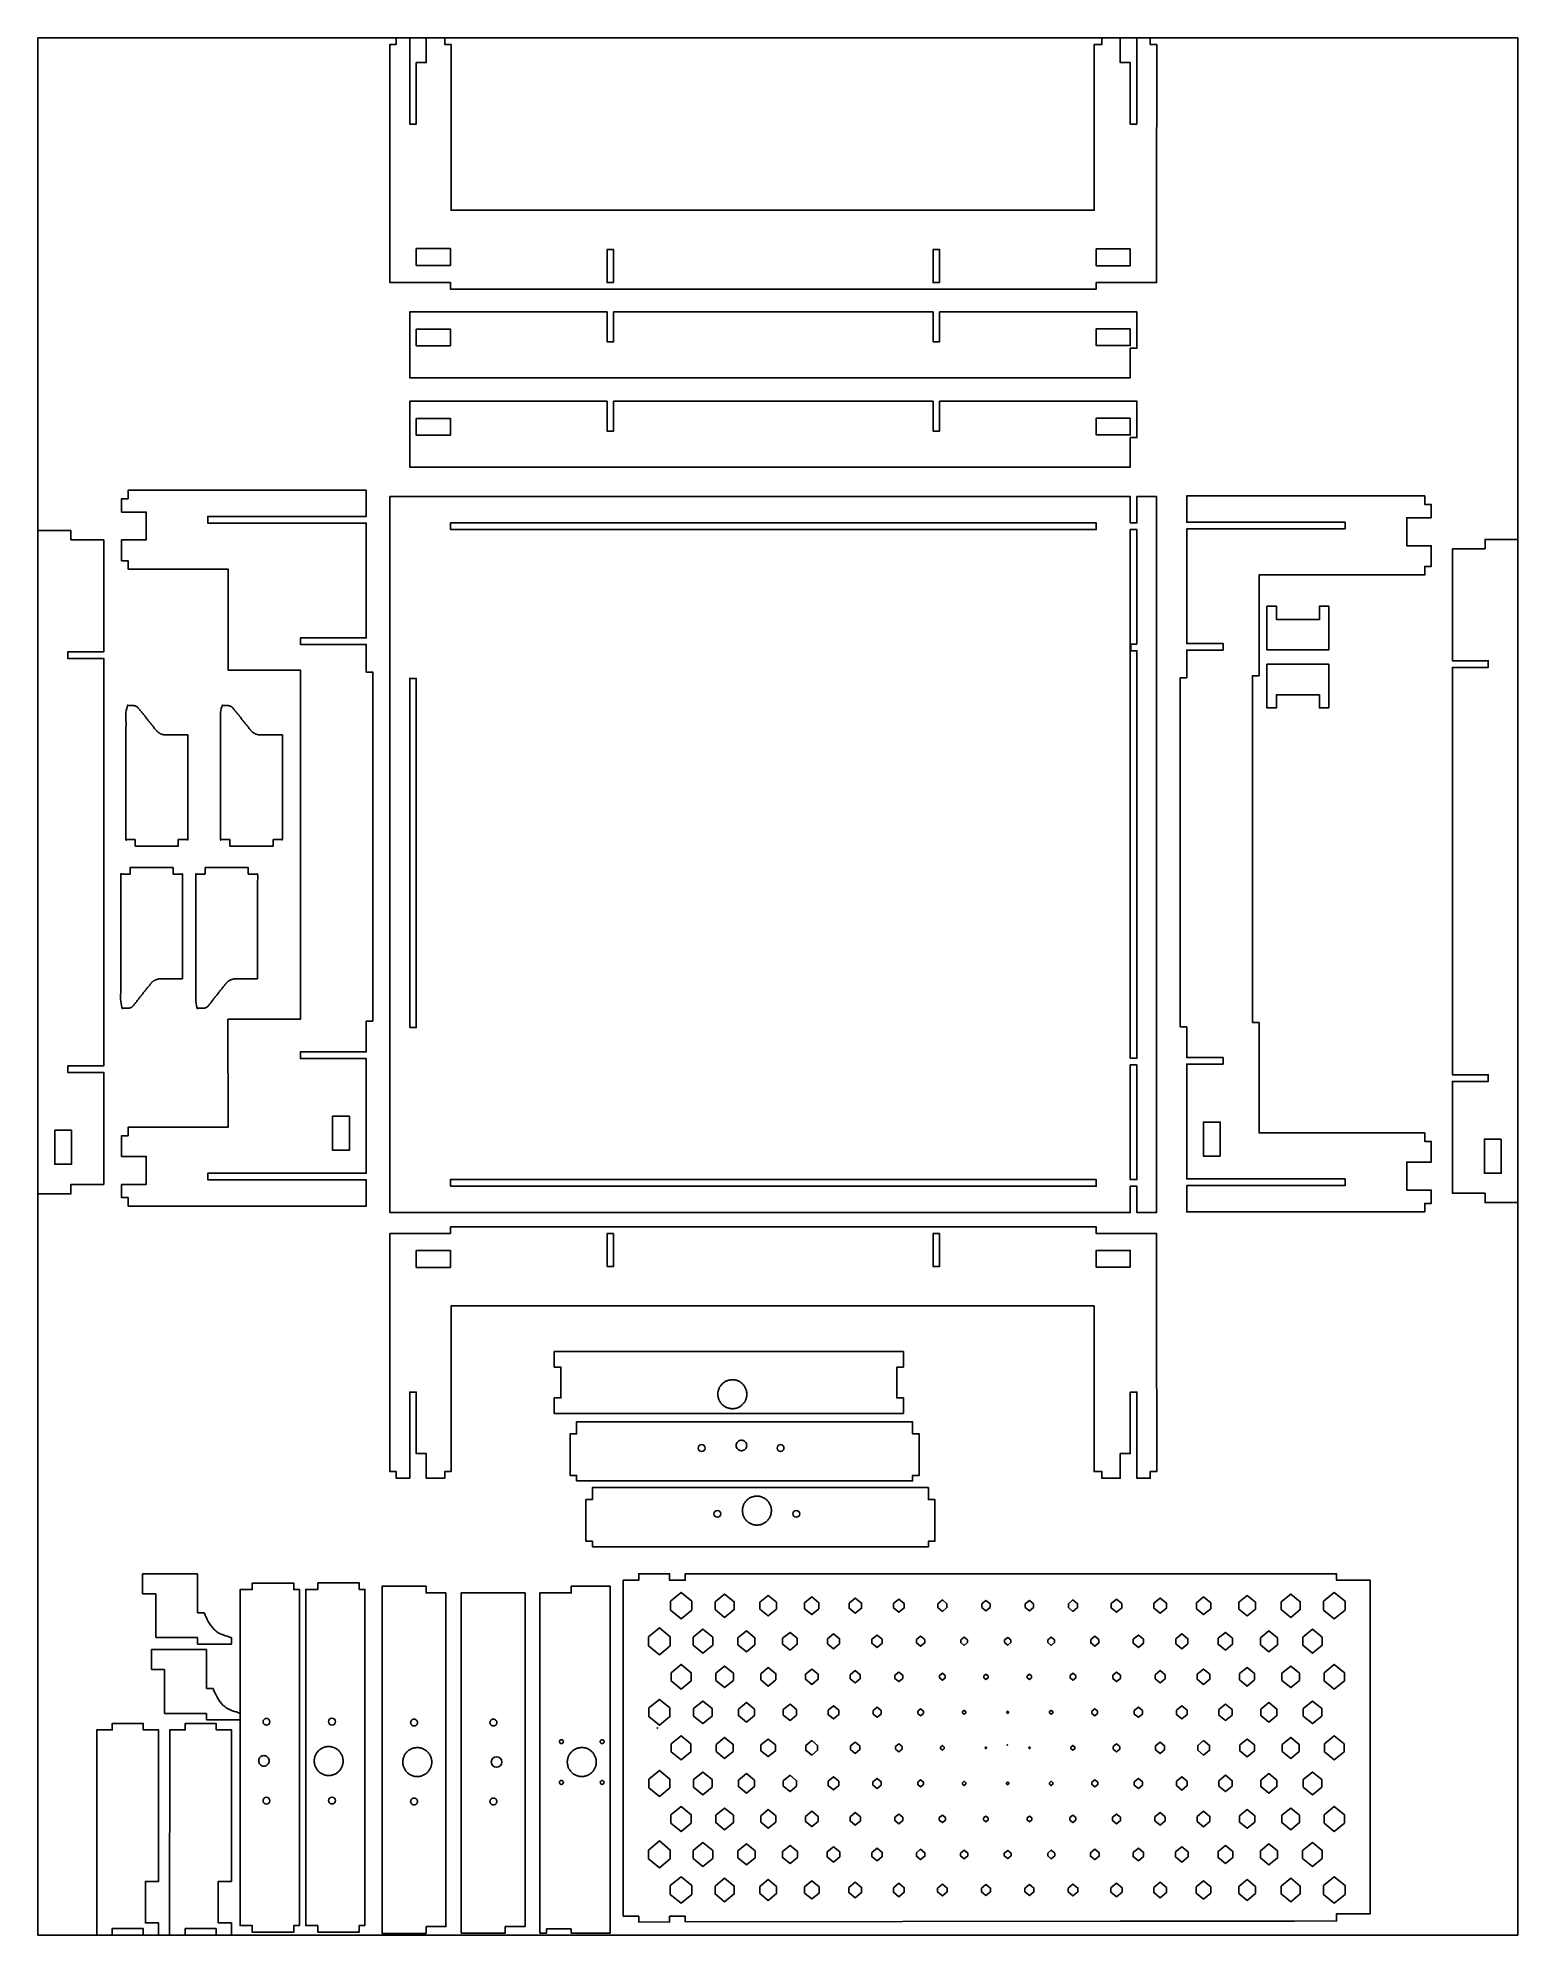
# Model space of a CAD drawing. Header units: millimetres. Extents: x 199 to 1325, y 2451 to 3893.
import ezdxf

# ---------------------------------------------------------------- set-up
doc = ezdxf.new("R2010")
doc.units = ezdxf.units.MM
doc.header["$MEASUREMENT"] = 0
for name, color, linetype, true_color in [('cut', 178, 'Continuous', 0x000000), ('mechanics', 178, 'Continuous', 0x000000), ('smallparts', 178, 'Continuous', 0x000000)]:
    doc.layers.add(name, color=color, linetype=linetype, true_color=true_color)

msp = doc.modelspace()

# ---------------------------------------------------------------- linework, layer by layer
at = {"layer": 'cut'}
for points in [[(513, 3707.3), (467.1, 3707.3), (467.1, 3762.3), (467.1, 3888.3), (471.9, 3888.3), (471.9, 3893.3), (482.1, 3893.3), (482.1, 3874.5), (482.1, 3827.8), (487.1, 3827.8), (487.1, 3874.5), (494.7, 3874.5), (494.7, 3893.3), (508.7, 3893.3), (508.7, 3888.3), (513.6, 3888.3), (513.6, 3849), (513.6, 3812.3), (513.6, 3762.3), (1002.4, 3762.3), (1002.4, 3812.5), (1002.4, 3825), (1002.4, 3888.2), (1008.3, 3888.3), (1008.3, 3893.3), (1022.2, 3893.3), (1022.2, 3874.5), (1029.9, 3874.5), (1029.9, 3827.8), (1034.9, 3827.8), (1034.9, 3874.5), (1034.9, 3893.3), (1045, 3893.3), (1045, 3888.3), (1050, 3888.2), (1049.9, 3762.3), (1049.9, 3707.3), (1004, 3707.3), (1004, 3702.3), (513, 3702.3)], [(637.1, 3707.3), (637.1, 3732.3), (632.1, 3732.3), (632.1, 3707.3)], [(884.9, 3707.3), (884.9, 3732.3), (879.9, 3732.3), (879.9, 3707.3)], [(482.1, 3657.3), (482.1, 3684.9), (487.1, 3684.9), (632.1, 3684.9), (632.1, 3662.3), (637.1, 3662.3), (637.1, 3684.9), (879.9, 3684.9), (879.9, 3662.3), (884.9, 3662.3), (884.9, 3684.9), (1034.9, 3684.9), (1034.9, 3657.3), (1029.9, 3657.3), (1029.9, 3634.9), (487.1, 3634.9), (482.1, 3634.9)], [(482.1, 3589.4), (482.1, 3617), (487.1, 3617), (632.1, 3617), (632.1, 3594.4), (637.1, 3594.4), (637.1, 3617), (879.9, 3617), (879.9, 3594.4), (884.9, 3594.4), (884.9, 3617), (1034.9, 3617), (1034.9, 3589.4), (1029.9, 3589.4), (1029.9, 3567), (487.1, 3567), (482.1, 3567)], [(449, 3411.1), (454, 3411.1), (454, 3145.7), (449, 3145.7), (449, 3122.3), (399, 3122.3), (399, 3117.3), (449, 3117.3), (449, 3030.1), (328.5, 3030.1), (328.5, 3025.1), (449, 3025.1), (449, 3005.1), (268, 3005.1), (268, 3011.5), (263, 3011.5), (263, 3021.6), (281.8, 3021.6), (281.8, 3042.9), (263, 3042.9), (263, 3058.6), (268, 3058.6), (268, 3065), (329.8, 3065), (344, 3065), (343.9, 3147.2), (399, 3147.2), (399, 3412.6), (344, 3412.6), (344, 3489.4), (268, 3489.4), (268, 3495.8), (263, 3495.8), (263, 3511.6), (281.8, 3511.6), (281.8, 3532.8), (263, 3532.8), (263, 3542.9), (268, 3542.9), (268, 3549.4), (449, 3549.3), (449, 3529.4), (328.5, 3529.4), (328.5, 3524.4), (449, 3524.4), (449, 3437.1), (399, 3437.1), (399, 3432.1), (449, 3432.1)], [(1029.9, 3020.2), (1034.9, 3020.2), (1034.9, 3000.2), (1049.9, 3000.2), (1049.9, 3544.5), (1034.9, 3544.5), (1034.9, 3524.5), (1029.9, 3524.5), (1029.9, 3544.5), (467.1, 3544.5), (467.1, 3000.2), (1029.9, 3000.2)], [(1122.8, 3144.6), (1127.8, 3144.6), (1127.8, 3142.8), (1127.8, 3060.7), (1253.7, 3060.7), (1253.7, 3054.3), (1258.7, 3054.3), (1258.7, 3038.5), (1240, 3038.5), (1240, 3017.3), (1258.7, 3017.3), (1258.7, 3007.1), (1253.7, 3007.1), (1253.7, 3000.7), (1072.8, 3000.7), (1072.8, 3020.7), (1193.2, 3020.7), (1193.2, 3025.7), (1072.8, 3025.7), (1072.8, 3113), (1100.4, 3113), (1100.4, 3118), (1072.8, 3118), (1072.8, 3141.3), (1067.8, 3141.3), (1067.8, 3406.8), (1072.8, 3406.8), (1072.8, 3427.8), (1100.4, 3427.8), (1100.4, 3432.8), (1072.8, 3432.8), (1072.8, 3520), (1193.2, 3520), (1193.2, 3525), (1072.8, 3525), (1072.8, 3545), (1253.7, 3545), (1253.7, 3538.6), (1258.7, 3538.6), (1258.7, 3528.4), (1240, 3528.4), (1240, 3507.2), (1258.7, 3507.2), (1258.7, 3491.5), (1253.7, 3491.5), (1253.7, 3485), (1127.8, 3485), (1127.8, 3408.3), (1122.8, 3408.3)], [(513, 3519.5), (513, 3524.5), (1004, 3524.5), (1004, 3519.5)], [(1034.9, 3432.3), (1030.3, 3432.3), (1030.3, 3427.3), (1034.9, 3427.3), (1034.9, 3406.3), (1034.9, 3140.8), (1034.9, 3117.5), (1029.9, 3117.5), (1029.9, 3140.8), (1029.9, 3406.3), (1029.9, 3519.5), (1034.9, 3519.5)], [(224.5, 3511.6), (224.5, 3518.7), (199.5, 3518.7), (199.5, 3014.4), (224.5, 3014.4), (224.5, 3021.6), (249.5, 3021.6), (249.5, 3106.7), (222.1, 3106.7), (222.1, 3111.7), (249.5, 3111.7), (249.5, 3421.5), (222.1, 3421.5), (222.1, 3426.5), (249.5, 3426.5), (249.5, 3511.6)], [(1299.6, 3504.8), (1299.6, 3512), (1324.6, 3512), (1324.6, 3007.7), (1299.6, 3007.7), (1299.6, 3014.8), (1274.7, 3014.8), (1274.7, 3099.9), (1302, 3099.9), (1302, 3104.9), (1274.7, 3104.9), (1274.7, 3414.7), (1302, 3414.7), (1302, 3419.7), (1274.7, 3419.7), (1274.7, 3504.8)], [(1173.6, 3451.1), (1173.6, 3461.1), (1180.8, 3461.1), (1180.8, 3428), (1133.8, 3428), (1133.8, 3461.1), (1140.9, 3461.1), (1140.9, 3451.1)], [(482.1, 3140.8), (482.1, 3406.3), (487.1, 3406.3), (487.1, 3140.8)], [(1173.6, 3393.9), (1140.9, 3393.9), (1140.9, 3383.9), (1133.8, 3383.9), (1133.8, 3417), (1180.8, 3417), (1180.8, 3383.9), (1173.6, 3383.9)], [(1034.9, 3112.5), (1034.9, 3025.2), (1029.9, 3025.2), (1029.9, 3112.5)], [(423.4, 3073.4), (423.4, 3047.5), (436.2, 3047.5), (436.2, 3073.4)], [(212.3, 3062.8), (225, 3062.8), (225, 3036.9), (212.3, 3036.9)], [(513, 3020.2), (513, 3025.2), (1004, 3025.2), (1004, 3020.2)], [(513, 2984.2), (513, 2989.2), (1004, 2989.2), (1004, 2984.2), (1049.9, 2984.2), (1049.9, 2929.2), (1050, 2803.2), (1045, 2803.2), (1045, 2798.2), (1034.9, 2798.2), (1034.9, 2816.9), (1034.9, 2863.7), (1029.9, 2863.7), (1029.9, 2816.9), (1022.2, 2816.9), (1022.2, 2798.2), (1008.3, 2798.2), (1008.3, 2803.2), (1002.4, 2803.2), (1002.4, 2866.5), (1002.4, 2879), (1002.4, 2929.2), (513.6, 2929.2), (513.6, 2879.2), (513.6, 2842.5), (513.6, 2803.2), (508.7, 2803.2), (508.7, 2798.2), (494.7, 2798.2), (494.7, 2816.9), (487.1, 2816.9), (487.1, 2863.7), (482.1, 2863.7), (482.1, 2816.9), (482.1, 2798.2), (471.9, 2798.2), (471.9, 2803.2), (467.1, 2803.2), (467.1, 2929.2), (467.1, 2984.2)], [(1029.9, 2958.6), (1029.9, 2971.4), (1004, 2971.4), (1004, 2958.6)], [(513, 2971.2), (487.1, 2971.2), (487.1, 2958.4), (513, 2958.4)], [(852.4, 2882.7), (857.4, 2882.7), (857.4, 2894.5), (592, 2894.5), (592, 2882.7), (597, 2882.7), (597, 2859.2), (592, 2859.2), (592, 2847.5), (857.4, 2847.5), (857.4, 2859.2), (852.4, 2859.2)], [(609, 2796.1), (864.4, 2796.1), (864.4, 2800.3), (869.4, 2800.3), (869.4, 2831.9), (864.4, 2831.9), (864.4, 2841.1), (609, 2841.1), (609, 2831.9), (604, 2831.9), (604, 2800.3), (609, 2800.3)], [(621, 2746.1), (876.4, 2746.1), (876.4, 2750.3), (881.4, 2750.3), (881.4, 2781.9), (876.4, 2781.9), (876.4, 2791.1), (621, 2791.1), (621, 2781.9), (616, 2781.9), (616, 2750.3), (621, 2750.3)], [(398.2, 2458), (398.2, 2713.5), (394, 2713.5), (394, 2718.5), (362.4, 2718.5), (362.4, 2713.5), (353.2, 2713.5), (353.2, 2458), (362.4, 2458), (362.4, 2453), (394, 2453), (394, 2458)], [(448, 2458.1), (448, 2713.6), (443.7, 2713.6), (443.7, 2718.6), (412.2, 2718.6), (412.2, 2713.6), (403, 2713.6), (403, 2458.1), (412.2, 2458.1), (412.2, 2453.1), (443.7, 2453.1), (443.7, 2458.1)], [(494.5, 2457.3), (509.6, 2457.3), (509.6, 2711), (494.5, 2711), (494.5, 2714.2), (494.5, 2716), (461.1, 2716), (461.1, 2714.2), (461.1, 2452.1), (494.5, 2452.1), (494.5, 2452.3), (494.5, 2455.5)], [(604.9, 2455.5), (604.9, 2452.3), (634.6, 2452.3), (634.6, 2455.5), (634.6, 2716), (604.9, 2716), (604.9, 2711), (581.1, 2711), (581.1, 2452.3), (586.1, 2452.3), (586.1, 2455.5)], [(1154.8, 2461.5), (1186.7, 2461.6), (1186.7, 2467), (1212.3, 2467), (1212.3, 2720.6), (1191.7, 2720.6), (1186.7, 2720.6), (1186.7, 2725.6), (1154.8, 2725.6), (691.5, 2725.6), (691.5, 2720.6), (679.7, 2720.6), (679.7, 2725.6), (656.2, 2725.6), (656.2, 2720.6), (644.4, 2720.6), (644.4, 2465.2), (656.2, 2465.2), (656.2, 2460.7), (679.7, 2460.8), (679.7, 2465.2), (691.5, 2465.2), (691.5, 2460.8), (1022.3, 2461.3)], [(554.7, 2457.3), (569.8, 2457.3), (569.8, 2711), (554.7, 2711), (521.3, 2711), (521.3, 2452.3), (554.7, 2452.3), (554.7, 2455.5)], [(279.5, 2606.8), (291.2, 2606.8), (291.2, 2491.6), (281.2, 2491.6), (281.2, 2460.1), (291.2, 2460.1), (291.2, 2450.8), (279.4, 2450.8), (279.5, 2455.8), (255.9, 2455.8), (255.9, 2450.8), (244.2, 2450.8), (244.2, 2606.8), (256, 2606.8), (256, 2611.8), (279.5, 2611.8)], [(334.9, 2606.8), (346.7, 2606.8), (346.6, 2491.6), (336.6, 2491.6), (336.6, 2460.1), (346.6, 2460.1), (346.6, 2450.8), (334.9, 2450.8), (334.9, 2455.8), (311.4, 2455.8), (311.4, 2450.8), (299.6, 2450.8), (299.7, 2606.8), (311.4, 2606.8), (311.4, 2611.8), (334.9, 2611.8)]]:
    msp.add_lwpolyline(points, close=True, dxfattribs=at)
for points in [[(306.2, 3283.8), (306.2, 3278.8), (273.5, 3278.8), (273.5, 3283.8)], [(378.2, 3283.8), (378.2, 3278.8), (345.4, 3278.8), (345.4, 3283.8)], [(302.2, 3257.4), (302.2, 3262.4), (269.5, 3262.4), (269.5, 3257.4)], [(359.3, 3257.4), (359.3, 3262.4), (326.6, 3262.4), (326.6, 3257.4)]]:
    msp.add_lwpolyline(points, dxfattribs=at)
for centre in [(373.2, 2613, -60.7), (373.2, 2553, -60.7)]:
    msp.add_circle(centre, 2.6, dxfattribs=at)
for points in [[(273.5, 3283.8, -60.7), (270, 3283.8, -60.7), (266.4, 3283.8, -60.7), (266.4, 3334.7, -60.7), (266.4, 3385.6, -60.7), (269.2, 3385.6, -60.7), (272, 3385.6, -60.7), (274.4, 3385.6, -60.7), (275.9, 3383.7, -60.7), (282.5, 3375.4, -60.7), (289.1, 3367.1, -60.7), (292.1, 3363.3, -60.7), (296.9, 3363.3, -60.7), (305.2, 3363.3, -60.7), (313.4, 3363.3, -60.7)], [(345.4, 3283.8, -60.7), (341.9, 3283.8, -60.7), (338.3, 3283.8, -60.7), (338.3, 3334.7, -60.7), (338.3, 3385.6, -60.7), (341.1, 3385.6, -60.7), (343.9, 3385.6, -60.7), (346.3, 3385.6, -60.7), (347.8, 3383.7, -60.7), (354.4, 3375.4, -60.7), (361, 3367.1, -60.7), (364, 3363.3, -60.7), (368.8, 3363.3, -60.7), (377.1, 3363.3, -60.7), (385.3, 3363.3, -60.7)], [(269.5, 3257.4, -60.7), (265.9, 3257.4, -60.7), (262.4, 3257.4, -60.7), (262.4, 3206.5, -60.7), (262.4, 3155.5, -60.7), (265.2, 3155.5, -60.7), (267.9, 3155.5, -60.7), (270.4, 3155.5, -60.7), (271.9, 3157.4, -60.7), (278.5, 3165.8, -60.7), (285.1, 3174.1, -60.7), (288.1, 3177.9, -60.7), (292.9, 3177.9, -60.7), (301.1, 3177.9, -60.7), (309.4, 3177.9, -60.7)], [(326.6, 3257.4, -60.7), (323.1, 3257.4, -60.7), (319.5, 3257.4, -60.7), (319.5, 3206.5, -60.7), (319.5, 3155.5, -60.7), (322.3, 3155.5, -60.7), (325.1, 3155.5, -60.7), (327.5, 3155.5, -60.7), (329, 3157.4, -60.7), (335.6, 3165.8, -60.7), (342.2, 3174.1, -60.7), (345.2, 3177.9, -60.7), (350, 3177.9, -60.7), (358.3, 3177.9, -60.7), (366.5, 3177.9, -60.7)]]:
    msp.add_rational_spline(points, [1, 1, 1, 1, 1, 1, 1, 0.90024051504, 1, 1, 1, 0.90024051504, 1, 1, 1], degree=2, knots=[-168.538944, -168.538944, -168.538944, -161.394377, -161.394377, -59.541283, -59.541283, -53.9665, -53.9665, -46.758899, -46.758899, -25.515847, -25.515847, -16.506346, -16.506346, 0, 0, 0], dxfattribs=at)
for points, degree, knots in [([(313.4, 3363.3, -60.7), (313.4, 3323.5, -60.7), (313.4, 3283.8, -60.7), (309.8, 3283.8, -60.7), (306.2, 3283.8, -60.7)], 2, [-287.909118, -287.909118, -287.909118, -208.395814, -208.395814, -201.251247, -201.251247, -201.251247]), ([(385.3, 3363.3, -60.7), (385.3, 3323.5, -60.7), (385.3, 3283.8, -60.7), (381.7, 3283.8, -60.7), (378.2, 3283.8, -60.7)], 2, [-287.909118, -287.909118, -287.909118, -208.395814, -208.395814, -201.251247, -201.251247, -201.251247]), ([(309.4, 3177.9, -60.7), (309.4, 3217.6, -60.7), (309.4, 3257.4, -60.7), (305.8, 3257.4, -60.7), (302.2, 3257.4, -60.7)], 2, [-287.909118, -287.909118, -287.909118, -208.395814, -208.395814, -201.251247, -201.251247, -201.251247]), ([(366.5, 3177.9, -60.7), (366.5, 3217.6, -60.7), (366.5, 3257.4, -60.7), (362.9, 3257.4, -60.7), (359.3, 3257.4, -60.7)], 2, [-287.909118, -287.909118, -287.909118, -208.395814, -208.395814, -201.251247, -201.251247, -201.251247]), ([(325.8, 2695.8, -60.7), (326.7, 2693.6, -60.7), (327.8, 2691.3, -60.7), (330.2, 2687.1, -60.7), (331.6, 2685, -60.7), (334.2, 2682.4, -60.7), (335.2, 2681.6, -60.7), (337.3, 2680.3, -60.7), (338.3, 2679.8, -60.7), (340.7, 2678.9, -60.7), (341.8, 2678.5, -60.7), (343.3, 2678.1, -60.7), (343.7, 2678, -60.7), (344, 2677.9, -60.7)], 3, [199.879209, 199.879209, 199.879209, 199.879209, 207.162418, 207.162418, 214.473467, 214.473467, 218.20031, 218.20031, 221.951845, 221.951845, 225.67299, 225.67299, 226.727125, 226.727125, 226.727125, 226.727125]), ([(346.5, 2672, -60.7), (339.6, 2672, -60.7), (332.7, 2672, -60.7), (325.8, 2672, -60.7), (324.1, 2672, -60.7), (322.5, 2672, -60.7), (320.8, 2672, -60.7)], 3, [231.793481, 231.793481, 231.793481, 231.793481, 252.45757, 252.45757, 252.45757, 257.45757, 257.45757, 257.45757, 257.45757]), ([(332.6, 2638.3, -60.7), (333.5, 2636, -60.7), (334.6, 2633.7, -60.7), (337, 2629.5, -60.7), (338.4, 2627.4, -60.7), (341, 2624.9, -60.7), (342, 2624.1, -60.7), (344.1, 2622.7, -60.7), (345.2, 2622.2, -60.7), (347.5, 2621.3, -60.7), (348.6, 2621, -60.7), (350.2, 2620.5, -60.7), (350.5, 2620.4, -60.7), (350.8, 2620.3, -60.7)], 3, [199.879209, 199.879209, 199.879209, 199.879209, 207.162418, 207.162418, 214.473467, 214.473467, 218.20031, 218.20031, 221.951845, 221.951845, 225.67299, 225.67299, 226.727125, 226.727125, 226.727125, 226.727125]), ([(353.3, 2614.4, -60.7), (346.4, 2614.4, -60.7), (339.5, 2614.4, -60.7), (332.6, 2614.4, -60.7), (331, 2614.4, -60.7), (329.3, 2614.4, -60.7), (327.6, 2614.4, -60.7)], 3, [231.793481, 231.793481, 231.793481, 231.793481, 252.45757, 252.45757, 252.45757, 257.45757, 257.45757, 257.45757, 257.45757]), ([(371.3, 2579.3, -60.7), (370.7, 2579.3, -60.7), (370.2, 2579.4, -60.7), (369.2, 2579.8, -60.7), (368.8, 2580.1, -60.7), (368.1, 2580.9, -60.7), (367.8, 2581.3, -60.7), (367.5, 2582, -60.7), (367.4, 2582.3, -60.7), (367.3, 2582.8, -60.7), (367.3, 2583.1, -60.7), (367.3, 2583.3, -60.7), (367.3, 2583.6, -60.7), (367.3, 2583.9, -60.7), (367.4, 2584.4, -60.7), (367.5, 2584.6, -60.7), (367.8, 2585.3, -60.7), (368.1, 2585.8, -60.7), (368.8, 2586.5, -60.7), (369.2, 2586.8, -60.7), (370.2, 2587.2, -60.7), (370.7, 2587.3, -60.7), (371.3, 2587.3, -60.7)], 3, [25.37809, 25.37809, 25.37809, 25.37809, 26.958065, 26.958065, 28.53804, 28.53804, 30.118014, 30.118014, 30.906095, 30.906095, 31.694176, 31.694176, 31.694176, 32.497727, 32.497727, 33.270556, 33.270556, 34.850449, 34.850449, 36.430342, 36.430342, 38.010235, 38.010235, 38.010235, 38.010235]), ([(371.3, 2587.3, -60.7), (371.8, 2587.3, -60.7), (372.3, 2587.2, -60.7), (373.3, 2586.8, -60.7), (373.7, 2586.5, -60.7), (374.5, 2585.8, -60.7), (374.7, 2585.3, -60.7), (375, 2584.6, -60.7), (375.1, 2584.4, -60.7), (375.2, 2583.8, -60.7), (375.3, 2583.6, -60.7), (375.3, 2583.3, -60.7), (375.3, 2583.1, -60.7), (375.2, 2582.8, -60.7), (375.1, 2582.3, -60.7), (375, 2582, -60.7), (374.7, 2581.3, -60.7), (374.5, 2580.9, -60.7), (373.7, 2580.1, -60.7), (373.3, 2579.8, -60.7), (372.3, 2579.4, -60.7), (371.8, 2579.3, -60.7), (371.3, 2579.3, -60.7)], 3, [12.745945, 12.745945, 12.745945, 12.745945, 14.32592, 14.32592, 15.905895, 15.905895, 17.485869, 17.485869, 18.27395, 18.27395, 19.062031, 19.062031, 19.062031, 19.865582, 19.865582, 20.638411, 20.638411, 22.218304, 22.218304, 23.798197, 23.798197, 25.37809, 25.37809, 25.37809, 25.37809])]:
    msp.add_open_spline(points, degree=degree, knots=knots, dxfattribs=at)
for points in [[(279, 2710.4, -60.7), (279, 2715.4, -60.7), (279, 2720.4, -60.7), (279, 2725.5, -60.7)], [(279, 2725.5, -60.7), (292.9, 2725.5, -60.7), (306.9, 2725.5, -60.7), (320.8, 2725.5, -60.7)], [(320.8, 2725.5, -60.7), (320.8, 2715.6, -60.7), (320.8, 2705.7, -60.7), (320.8, 2695.8, -60.7)], [(289, 2710.4, -60.7), (285.6, 2710.4, -60.7), (282.3, 2710.4, -60.7), (279, 2710.4, -60.7)], [(289, 2677, -60.7), (289, 2688.1, -60.7), (289, 2699.2, -60.7), (289, 2710.4, -60.7)], [(320.8, 2695.8, -60.7), (322.5, 2695.8, -60.7), (324.1, 2695.8, -60.7), (325.8, 2695.8, -60.7)], [(320.8, 2677, -60.7), (310.2, 2677, -60.7), (299.6, 2677, -60.7), (289, 2677, -60.7)], [(320.8, 2672, -60.7), (320.8, 2673.6, -60.7), (320.8, 2675.3, -60.7), (320.8, 2677, -60.7)], [(344, 2677.9, -60.7), (344.8, 2677.5, -60.7), (345.6, 2677.2, -60.7), (346.5, 2677, -60.7)], [(346.5, 2677, -60.7), (346.5, 2675.3, -60.7), (346.5, 2673.6, -60.7), (346.5, 2672, -60.7)], [(285.8, 2652.8, -60.7), (285.8, 2657.8, -60.7), (285.8, 2662.9, -60.7), (285.8, 2667.9, -60.7)], [(285.8, 2667.9, -60.7), (299.7, 2667.9, -60.7), (313.7, 2667.9, -60.7), (327.6, 2667.9, -60.7)], [(327.6, 2667.9, -60.7), (327.6, 2658, -60.7), (327.6, 2648.1, -60.7), (327.6, 2638.3, -60.7)], [(295.8, 2652.8, -60.7), (292.5, 2652.8, -60.7), (289.1, 2652.8, -60.7), (285.8, 2652.8, -60.7)], [(295.8, 2619.4, -60.7), (295.8, 2630.5, -60.7), (295.8, 2641.7, -60.7), (295.8, 2652.8, -60.7)], [(327.6, 2638.3, -60.7), (329.3, 2638.3, -60.7), (331, 2638.3, -60.7), (332.6, 2638.3, -60.7)], [(327.6, 2619.4, -60.7), (317, 2619.4, -60.7), (306.4, 2619.4, -60.7), (295.8, 2619.4, -60.7)], [(327.6, 2614.4, -60.7), (327.6, 2616.1, -60.7), (327.6, 2617.8, -60.7), (327.6, 2619.4, -60.7)], [(350.8, 2620.3, -60.7), (351.6, 2619.9, -60.7), (352.4, 2619.7, -60.7), (353.3, 2619.4, -60.7)], [(353.3, 2619.4, -60.7), (353.3, 2617.8, -60.7), (353.3, 2616.1, -60.7), (353.3, 2614.4, -60.7)]]:
    msp.add_open_spline(points, degree=3, dxfattribs=at)
at = {"layer": 'mechanics'}
msp.add_lwpolyline([(199.5, 2450.8), (1324.6, 2450.8), (1324.6, 3893.3), (199.5, 3893.3)], close=True, dxfattribs=at)
at = {"layer": 'smallparts'}
for points in [[(513, 3720.3), (513, 3733.1), (487.1, 3733.1), (487.1, 3720.3)], [(1029.9, 3732.9), (1004, 3732.9), (1004, 3720.1), (1029.9, 3720.1)], [(487.1, 3671.9), (487.1, 3659.2), (513, 3659.2), (513, 3671.9)], [(1029.9, 3672.1), (1004, 3672.1), (1004, 3659.4), (1029.9, 3659.4)], [(487.1, 3604), (487.1, 3591.2), (513, 3591.2), (513, 3604)], [(1029.9, 3604.2), (1004, 3604.2), (1004, 3591.4), (1029.9, 3591.4)], [(1098.3, 3043.1), (1098.3, 3069), (1085.5, 3069), (1085.5, 3043.1)], [(1311.9, 3056), (1299.1, 3056), (1299.1, 3030.1), (1311.9, 3030.1)], [(637.1, 2984.2), (632.1, 2984.2), (632.1, 2959.2), (637.1, 2959.2)], [(884.9, 2984.2), (879.9, 2984.2), (879.9, 2959.2), (884.9, 2959.2)], [(680.3, 2704.6), (680.3, 2697.9), (688.4, 2691.3), (696.6, 2697.9), (696.6, 2704.6), (688.4, 2711.2)], [(714.3, 2704.2), (714.3, 2698.3), (721.5, 2692.4), (728.8, 2698.3), (728.8, 2704.2), (721.5, 2710.1)], [(748.3, 2703.9), (748.3, 2698.7), (754.6, 2693.5), (761, 2698.7), (761, 2703.9), (754.6, 2709)], [(782.2, 2703.5), (782.2, 2699), (787.7, 2694.5), (793.2, 2699), (793.2, 2703.5), (787.7, 2708)], [(816.1, 2703.2), (816.1, 2699.3), (820.8, 2695.5), (825.6, 2699.3), (825.6, 2703.2), (820.8, 2707.1)], [(849.9, 2702.9), (849.9, 2699.6), (853.9, 2696.3), (858, 2699.6), (858, 2702.9), (853.9, 2706.2)], [(883.5, 2702.7), (883.5, 2699.8), (887, 2696.9), (890.5, 2699.8), (890.5, 2702.7), (887, 2705.6)], [(916.9, 2702.6), (916.9, 2699.9), (920.1, 2697.3), (923.3, 2699.9), (923.3, 2702.6), (920.1, 2705.2)], [(950, 2702.6), (950, 2699.9), (953.2, 2697.3), (956.4, 2699.9), (956.4, 2702.6), (953.2, 2705.2)], [(982.8, 2702.7), (982.8, 2699.8), (986.3, 2696.9), (989.8, 2699.8), (989.8, 2702.7), (986.3, 2705.6)], [(1015.4, 2702.9), (1015.4, 2699.6), (1019.4, 2696.3), (1023.5, 2699.6), (1023.5, 2702.9), (1019.4, 2706.2)], [(1047.8, 2703.2), (1047.8, 2699.3), (1052.5, 2695.5), (1057.3, 2699.3), (1057.3, 2703.2), (1052.5, 2707.1)], [(1080.1, 2703.5), (1080.1, 2699), (1085.6, 2694.5), (1091.1, 2699), (1091.1, 2703.5), (1085.6, 2708)], [(1112.3, 2703.9), (1112.3, 2698.7), (1118.7, 2693.5), (1125.1, 2698.7), (1125.1, 2703.9), (1118.7, 2709)], [(1144.6, 2704.2), (1144.6, 2698.3), (1151.8, 2692.4), (1159.1, 2698.3), (1159.1, 2704.2), (1151.8, 2710.1)], [(1176.8, 2704.6), (1176.8, 2697.9), (1184.9, 2691.3), (1193.1, 2697.9), (1193.1, 2704.6), (1184.9, 2711.2)], [(663.5, 2677.6), (663.5, 2670.8), (671.9, 2664), (680.2, 2670.8), (680.2, 2677.6), (671.9, 2684.4)], [(697.6, 2677.3), (697.6, 2671.2), (705, 2665.2), (712.4, 2671.2), (712.4, 2677.3), (705, 2683.3)], [(1161, 2677.3), (1161, 2671.2), (1168.4, 2665.2), (1175.8, 2671.2), (1175.8, 2677.3), (1168.4, 2683.3)], [(731.6, 2676.9), (731.6, 2671.6), (738.1, 2666.3), (744.5, 2671.6), (744.5, 2676.9), (738.1, 2682.1)], [(765.6, 2676.5), (765.6, 2672), (771.2, 2667.5), (776.7, 2672), (776.7, 2676.5), (771.2, 2681)], [(799.6, 2676.1), (799.6, 2672.3), (804.3, 2668.5), (808.9, 2672.3), (808.9, 2676.1), (804.3, 2679.9)], [(833.5, 2675.8), (833.5, 2672.7), (837.4, 2669.6), (841.2, 2672.7), (841.2, 2675.8), (837.4, 2678.9)], [(867.4, 2675.5), (867.4, 2673), (870.5, 2670.4), (873.6, 2673), (873.6, 2675.5), (870.5, 2678)], [(901, 2675.3), (901, 2673.2), (903.6, 2671.1), (906.1, 2673.2), (906.1, 2675.3), (903.6, 2677.4)], [(934.3, 2675.2), (934.3, 2673.3), (936.7, 2671.3), (939, 2673.3), (939, 2675.2), (936.7, 2677.2)], [(967.2, 2675.3), (967.2, 2673.2), (969.8, 2671.1), (972.3, 2673.2), (972.3, 2675.3), (969.8, 2677.4)], [(999.8, 2675.5), (999.8, 2673), (1002.9, 2670.4), (1006, 2673), (1006, 2675.5), (1002.9, 2678)], [(1032.1, 2675.8), (1032.1, 2672.7), (1036, 2669.5), (1039.8, 2672.7), (1039.8, 2675.8), (1036, 2678.9)], [(1064.4, 2676.1), (1064.4, 2672.3), (1069.1, 2668.5), (1073.7, 2672.3), (1073.7, 2676.1), (1069.1, 2679.9)], [(1096.6, 2676.5), (1096.6, 2672), (1102.2, 2667.5), (1107.7, 2672), (1107.7, 2676.5), (1102.2, 2681)], [(1128.8, 2676.9), (1128.8, 2671.6), (1135.3, 2666.3), (1141.7, 2671.6), (1141.7, 2676.9), (1135.3, 2682.1)], [(680.8, 2650.3), (680.8, 2644.1), (688.4, 2637.8), (696.1, 2644.1), (696.1, 2650.3), (688.4, 2656.6)], [(714.8, 2649.9), (714.8, 2644.5), (721.5, 2639), (728.2, 2644.5), (728.2, 2649.9), (721.5, 2655.4)], [(748.9, 2649.5), (748.9, 2644.9), (754.6, 2640.2), (760.3, 2644.9), (760.3, 2649.5), (754.6, 2654.2)], [(1113, 2649.6), (1113, 2644.9), (1118.7, 2640.2), (1124.4, 2644.9), (1124.4, 2649.6), (1118.7, 2654.2)], [(1145.1, 2649.9), (1145.1, 2644.5), (1151.8, 2639), (1158.5, 2644.5), (1158.5, 2649.9), (1151.8, 2655.4)], [(1177.2, 2650.3), (1177.2, 2644.1), (1184.9, 2637.8), (1192.6, 2644.1), (1192.6, 2650.3), (1184.9, 2656.6)], [(783, 2649.2), (783, 2645.3), (787.7, 2641.4), (792.5, 2645.3), (792.5, 2649.2), (787.7, 2653)], [(817, 2648.8), (817, 2645.7), (820.8, 2642.5), (824.6, 2645.7), (824.6, 2648.8), (820.8, 2651.9)], [(851, 2648.4), (851, 2646), (853.9, 2643.6), (856.9, 2646), (856.9, 2648.4), (853.9, 2650.8)], [(884.9, 2648.1), (884.9, 2646.3), (887, 2644.6), (889.2, 2646.3), (889.2, 2648.1), (887, 2649.9)], [(918.5, 2647.9), (918.5, 2646.5), (920.1, 2645.2), (921.8, 2646.5), (921.8, 2647.9), (920.1, 2649.2)], [(951.6, 2647.9), (951.6, 2646.5), (953.2, 2645.2), (954.9, 2646.5), (954.9, 2647.9), (953.2, 2649.2)], [(984.1, 2648.1), (984.1, 2646.3), (986.3, 2644.6), (988.5, 2646.3), (988.5, 2648.1), (986.3, 2649.9)], [(1016.5, 2648.4), (1016.5, 2646), (1019.4, 2643.6), (1022.4, 2646), (1022.4, 2648.4), (1019.4, 2650.8)], [(1048.7, 2648.8), (1048.7, 2645.7), (1052.5, 2642.5), (1056.3, 2645.7), (1056.3, 2648.8), (1052.5, 2651.9)], [(1080.8, 2649.2), (1080.8, 2645.3), (1085.6, 2641.4), (1090.4, 2645.3), (1090.4, 2649.2), (1085.6, 2653.1)], [(663.8, 2623.5), (663.8, 2616.9), (671.9, 2610.4), (679.9, 2616.9), (679.9, 2623.5), (671.9, 2630)], [(697.9, 2623.1), (697.9, 2617.3), (705, 2611.6), (712, 2617.3), (712, 2623.1), (705, 2628.8)], [(732, 2622.7), (732, 2617.7), (738.1, 2612.8), (744.1, 2617.7), (744.1, 2622.7), (738.1, 2627.6)], [(766.1, 2622.3), (766.1, 2618.1), (771.2, 2614), (776.2, 2618.1), (776.2, 2622.3), (771.2, 2626.4)], [(1097.1, 2622.3), (1097.1, 2618.1), (1102.2, 2614), (1107.2, 2618.1), (1107.2, 2622.3), (1102.2, 2626.4)], [(1129.2, 2622.7), (1129.2, 2617.7), (1135.3, 2612.8), (1141.3, 2617.7), (1141.3, 2622.7), (1135.3, 2627.6)], [(1161.3, 2623.1), (1161.3, 2617.3), (1168.4, 2611.6), (1175.4, 2617.3), (1175.4, 2623.1), (1168.4, 2628.8)], [(800.2, 2621.9), (800.2, 2618.5), (804.3, 2615.2), (808.3, 2618.5), (808.3, 2621.9), (804.3, 2625.2)], [(834.3, 2621.5), (834.3, 2618.9), (837.4, 2616.4), (840.5, 2618.9), (840.5, 2621.5), (837.4, 2624)], [(868.3, 2621.1), (868.3, 2619.3), (870.5, 2617.6), (872.6, 2619.3), (872.6, 2621.1), (870.5, 2622.8)], [(902.3, 2620.7), (902.3, 2619.7), (903.6, 2618.7), (904.8, 2619.7), (904.8, 2620.7), (903.6, 2621.7)], [(935.9, 2620.5), (935.9, 2619.9), (936.7, 2619.3), (937.4, 2619.9), (937.4, 2620.5), (936.7, 2621.1)], [(968.5, 2620.7), (968.5, 2619.7), (969.8, 2618.7), (971, 2619.7), (971, 2620.7), (969.8, 2621.7)], [(1000.7, 2621.1), (1000.7, 2619.3), (1002.9, 2617.6), (1005, 2619.3), (1005, 2621.1), (1002.9, 2622.8)], [(1032.9, 2621.5), (1032.9, 2618.9), (1036, 2616.4), (1039.1, 2618.9), (1039.1, 2621.5), (1036, 2624)], [(1065, 2621.9), (1065, 2618.5), (1069.1, 2615.2), (1073.1, 2618.5), (1073.1, 2621.9), (1069.1, 2625.2)], [(680.9, 2596.2), (680.9, 2590.1), (688.4, 2584), (695.9, 2590.1), (695.9, 2596.2), (688.4, 2602.4)], [(715, 2595.8), (715, 2590.5), (721.5, 2585.2), (728, 2590.5), (728, 2595.8), (721.5, 2601.1)], [(749.1, 2595.4), (749.1, 2590.9), (754.6, 2586.5), (760.1, 2590.9), (760.1, 2595.4), (754.6, 2599.9)], [(783.2, 2595), (783.2, 2591.3), (787.7, 2587.7), (792.2, 2591.3), (792.2, 2595), (787.7, 2598.7)], [(817.3, 2594.6), (817.3, 2591.8), (820.8, 2588.9), (824.3, 2591.8), (824.3, 2594.6), (820.8, 2597.5)], [(1049, 2594.6), (1049, 2591.7), (1052.5, 2588.9), (1056, 2591.7), (1056, 2594.6), (1052.5, 2597.5)], [(1081.1, 2595), (1081.1, 2591.3), (1085.6, 2587.7), (1090.1, 2591.3), (1090.1, 2595), (1085.6, 2598.7)], [(1113.2, 2595.4), (1113.2, 2590.9), (1118.7, 2586.4), (1124.2, 2590.9), (1124.2, 2595.4), (1118.7, 2599.9)], [(1145.3, 2595.8), (1145.3, 2590.5), (1151.8, 2585.2), (1158.3, 2590.5), (1158.3, 2595.8), (1151.8, 2601.1)], [(1177.4, 2596.2), (1177.4, 2590.1), (1184.9, 2584), (1192.4, 2590.1), (1192.4, 2596.2), (1184.9, 2602.4)], [(851.4, 2594.2), (851.4, 2592.2), (853.9, 2590.1), (856.4, 2592.2), (856.4, 2594.2), (853.9, 2596.2)], [(885.5, 2593.8), (885.5, 2592.6), (887, 2591.3), (888.5, 2592.6), (888.5, 2593.8), (887, 2595)], [(919.6, 2593.4), (919.6, 2593), (920.1, 2592.6), (920.6, 2593), (920.6, 2593.4), (920.1, 2593.8)], [(952.7, 2593.4), (952.7, 2593), (953.2, 2592.6), (953.7, 2593), (953.7, 2593.4), (953.2, 2593.8)], [(984.8, 2593.8), (984.8, 2592.6), (986.3, 2591.3), (987.8, 2592.6), (987.8, 2593.8), (986.3, 2595)], [(1016.9, 2594.2), (1016.9, 2592.2), (1019.4, 2590.1), (1021.9, 2592.2), (1021.9, 2594.2), (1019.4, 2596.2)], [(663.8, 2569.4), (663.8, 2562.9), (671.9, 2556.3), (679.9, 2562.9), (679.9, 2569.4), (671.9, 2576)], [(697.9, 2569), (697.9, 2563.3), (705, 2557.5), (712, 2563.3), (712, 2569), (705, 2574.8)], [(732, 2568.6), (732, 2563.7), (738.1, 2558.7), (744.1, 2563.7), (744.1, 2568.6), (738.1, 2573.6)], [(766.1, 2568.2), (766.1, 2564.1), (771.2, 2559.9), (776.2, 2564.1), (776.2, 2568.2), (771.2, 2572.4)], [(800.2, 2567.8), (800.2, 2564.5), (804.3, 2561.2), (808.4, 2564.5), (808.4, 2567.8), (804.3, 2571.2)], [(834.2, 2567.4), (834.2, 2564.9), (837.4, 2562.3), (840.5, 2564.9), (840.5, 2567.4), (837.4, 2570)], [(868.3, 2567.1), (868.3, 2565.3), (870.5, 2563.5), (872.6, 2565.3), (872.6, 2567.1), (870.5, 2568.8)], [(902.2, 2566.7), (902.2, 2565.6), (903.6, 2564.5), (904.9, 2565.6), (904.9, 2566.7), (903.6, 2567.8)], [(968.4, 2566.7), (968.4, 2565.6), (969.8, 2564.5), (971.1, 2565.6), (971.1, 2566.7), (969.8, 2567.8)], [(1000.7, 2567.1), (1000.7, 2565.3), (1002.9, 2563.5), (1005.1, 2565.3), (1005.1, 2567.1), (1002.9, 2568.8)], [(1032.8, 2567.4), (1032.8, 2564.9), (1036, 2562.3), (1039.1, 2564.9), (1039.1, 2567.4), (1036, 2570)], [(1065, 2567.8), (1065, 2564.5), (1069.1, 2561.1), (1073.2, 2564.5), (1073.2, 2567.8), (1069.1, 2571.2)], [(1097.1, 2568.2), (1097.1, 2564.1), (1102.2, 2559.9), (1107.2, 2564.1), (1107.2, 2568.2), (1102.2, 2572.4)], [(1129.2, 2568.6), (1129.2, 2563.7), (1135.3, 2558.7), (1141.3, 2563.7), (1141.3, 2568.6), (1135.3, 2573.6)], [(1161.3, 2569), (1161.3, 2563.3), (1168.4, 2557.5), (1175.4, 2563.3), (1175.4, 2569), (1168.4, 2574.8)], [(935.8, 2566.5), (935.8, 2565.8), (936.7, 2565.1), (937.5, 2565.8), (937.5, 2566.5), (936.7, 2567.2)], [(680.7, 2542.3), (680.7, 2536), (688.4, 2529.7), (696.1, 2536), (696.1, 2542.3), (688.4, 2548.5)], [(714.8, 2541.9), (714.8, 2536.4), (721.5, 2530.9), (728.2, 2536.4), (728.2, 2541.9), (721.5, 2547.4)], [(748.9, 2541.5), (748.9, 2536.8), (754.6, 2532.1), (760.4, 2536.8), (760.4, 2541.5), (754.6, 2546.2)], [(782.9, 2541.1), (782.9, 2537.2), (787.7, 2533.3), (792.5, 2537.2), (792.5, 2541.1), (787.7, 2545)], [(816.9, 2540.7), (816.9, 2537.6), (820.8, 2534.4), (824.7, 2537.6), (824.7, 2540.7), (820.8, 2543.9)], [(850.9, 2540.4), (850.9, 2537.9), (853.9, 2535.4), (856.9, 2537.9), (856.9, 2540.4), (853.9, 2542.8)], [(884.7, 2540.1), (884.7, 2538.2), (887, 2536.4), (889.3, 2538.2), (889.3, 2540.1), (887, 2541.9)], [(918.3, 2539.9), (918.3, 2538.4), (920.1, 2537), (921.9, 2538.4), (921.9, 2539.9), (920.1, 2541.3)], [(951.4, 2539.9), (951.4, 2538.4), (953.2, 2537), (955, 2538.4), (955, 2539.9), (953.2, 2541.3)], [(984, 2540.1), (984, 2538.2), (986.3, 2536.4), (988.6, 2538.2), (988.6, 2540.1), (986.3, 2541.9)], [(1016.4, 2540.4), (1016.4, 2537.9), (1019.4, 2535.4), (1022.4, 2537.9), (1022.4, 2540.4), (1019.4, 2542.8)], [(1048.6, 2540.7), (1048.6, 2537.6), (1052.5, 2534.4), (1056.4, 2537.6), (1056.4, 2540.7), (1052.5, 2543.9)], [(1080.8, 2541.1), (1080.8, 2537.2), (1085.6, 2533.2), (1090.4, 2537.2), (1090.4, 2541.1), (1085.6, 2545)], [(1113, 2541.5), (1113, 2536.8), (1118.7, 2532.1), (1124.5, 2536.8), (1124.5, 2541.5), (1118.7, 2546.2)], [(1145.1, 2541.9), (1145.1, 2536.4), (1151.8, 2530.9), (1158.5, 2536.4), (1158.5, 2541.9), (1151.8, 2547.4)], [(1177.2, 2542.3), (1177.2, 2536), (1184.9, 2529.7), (1192.6, 2536), (1192.6, 2542.3), (1184.9, 2548.6)], [(663.5, 2515.5), (663.5, 2508.7), (671.9, 2501.9), (680.2, 2508.7), (680.2, 2515.5), (671.9, 2522.4)], [(697.5, 2515.2), (697.5, 2509.1), (705, 2503), (712.4, 2509.1), (712.4, 2515.2), (705, 2521.2)], [(731.6, 2514.8), (731.6, 2509.5), (738.1, 2504.2), (744.6, 2509.5), (744.6, 2514.8), (738.1, 2520.1)], [(765.6, 2514.4), (765.6, 2509.8), (771.2, 2505.3), (776.8, 2509.8), (776.8, 2514.4), (771.2, 2519)], [(799.5, 2514), (799.5, 2510.2), (804.3, 2506.3), (809, 2510.2), (809, 2514), (804.3, 2517.9)], [(833.5, 2513.7), (833.5, 2510.5), (837.4, 2507.3), (841.3, 2510.5), (841.3, 2513.7), (837.4, 2516.9)], [(867.3, 2513.4), (867.3, 2510.8), (870.5, 2508.2), (873.7, 2510.8), (873.7, 2513.4), (870.5, 2516.1)], [(900.9, 2513.2), (900.9, 2511), (903.6, 2508.8), (906.3, 2511), (906.3, 2513.2), (903.6, 2515.4)], [(934.1, 2513.1), (934.1, 2511.1), (936.7, 2509), (939.2, 2511.1), (939.2, 2513.1), (936.7, 2515.2)], [(967.1, 2513.2), (967.1, 2511), (969.8, 2508.8), (972.5, 2511), (972.5, 2513.2), (969.8, 2515.4)], [(999.6, 2513.4), (999.6, 2510.8), (1002.9, 2508.2), (1006.1, 2510.8), (1006.1, 2513.4), (1002.9, 2516.1)], [(1032, 2513.7), (1032, 2510.5), (1036, 2507.3), (1039.9, 2510.5), (1039.9, 2513.7), (1036, 2516.9)], [(1064.3, 2514.1), (1064.3, 2510.2), (1069.1, 2506.3), (1073.8, 2510.2), (1073.8, 2514.1), (1069.1, 2517.9)], [(1096.6, 2514.4), (1096.6, 2509.8), (1102.2, 2505.3), (1107.8, 2509.8), (1107.8, 2514.4), (1102.2, 2519)], [(1128.8, 2514.8), (1128.8, 2509.5), (1135.3, 2504.2), (1141.8, 2509.5), (1141.8, 2514.8), (1135.3, 2520.1)], [(1160.9, 2515.2), (1160.9, 2509.1), (1168.4, 2503), (1175.8, 2509.1), (1175.8, 2515.2), (1168.4, 2521.2)], [(680.2, 2488.4), (680.2, 2481.8), (688.4, 2475.1), (696.6, 2481.8), (696.6, 2488.4), (688.4, 2495.1)], [(714.2, 2488.1), (714.2, 2482.1), (721.5, 2476.2), (728.8, 2482.1), (728.8, 2488.1), (721.5, 2494)], [(748.2, 2487.7), (748.2, 2482.5), (754.6, 2477.2), (761, 2482.5), (761, 2487.7), (754.6, 2493)], [(782.1, 2487.4), (782.1, 2482.8), (787.7, 2478.3), (793.3, 2482.8), (793.3, 2487.4), (787.7, 2492)], [(816, 2487.1), (816, 2483.1), (820.8, 2479.2), (825.6, 2483.1), (825.6, 2487.1), (820.8, 2491)], [(849.8, 2486.8), (849.8, 2483.4), (853.9, 2480), (858.1, 2483.4), (858.1, 2486.8), (853.9, 2490.2)], [(883.4, 2486.6), (883.4, 2483.6), (887, 2480.6), (890.7, 2483.6), (890.7, 2486.6), (887, 2489.6)], [(916.7, 2486.5), (916.7, 2483.7), (920.1, 2481), (923.5, 2483.7), (923.5, 2486.5), (920.1, 2489.2)], [(949.8, 2486.5), (949.8, 2483.7), (953.2, 2481), (956.6, 2483.7), (956.6, 2486.5), (953.2, 2489.2)], [(982.7, 2486.6), (982.7, 2483.6), (986.3, 2480.6), (990, 2483.6), (990, 2486.6), (986.3, 2489.6)], [(1015.2, 2486.8), (1015.2, 2483.4), (1019.4, 2480), (1023.6, 2483.4), (1023.6, 2486.8), (1019.4, 2490.2)], [(1047.7, 2487.1), (1047.7, 2483.1), (1052.5, 2479.2), (1057.3, 2483.1), (1057.3, 2487.1), (1052.5, 2491)], [(1080, 2487.4), (1080, 2482.8), (1085.6, 2478.2), (1091.2, 2482.8), (1091.2, 2487.4), (1085.6, 2492)], [(1112.3, 2487.7), (1112.3, 2482.5), (1118.7, 2477.2), (1125.1, 2482.5), (1125.1, 2487.7), (1118.7, 2493)], [(1144.5, 2488.1), (1144.5, 2482.1), (1151.8, 2476.2), (1159.1, 2482.1), (1159.1, 2488.1), (1151.8, 2494)], [(1176.7, 2488.5), (1176.7, 2481.8), (1184.9, 2475.1), (1193.1, 2481.8), (1193.1, 2488.5), (1184.9, 2495.2)]]:
    msp.add_lwpolyline(points, close=True, dxfattribs=at)
for centre, radius in [((704, 2821.1, -60.7), 2.6), ((764, 2821.1, -60.7), 2.6), ((716, 2771.1, -60.7), 2.6), ((776, 2771.1, -60.7), 2.6), ((423, 2613.1, -60.7), 2.6), ((548.1, 2582.4, -60.7), 4), ((628.4, 2566.9, -60.7), 1.5), ((423, 2553.1, -60.7), 2.6)]:
    msp.add_circle(centre, radius, dxfattribs=at)
for points, weights, knots in [([(723.9, 2851.6, -60.7), (713.5, 2855.1, -60.7), (716.9, 2865.5, -60.7), (720.4, 2876, -60.7), (730.9, 2872.5, -60.7), (741.3, 2869, -60.7), (737.8, 2858.6, -60.7), (734.3, 2848.1, -60.7), (723.9, 2851.6, -60.7)], [0.999999720675, 0.707106920849, 1, 0.707106781187, 1, 0.707106781187, 1, 0.707106781187, 1], [0, 0, 0, 17.278753, 17.278753, 34.557515, 34.557515, 51.836277, 51.836277, 69.115038, 69.115038, 69.115038]), ([(723.9, 2851.6, -60.7), (713.5, 2855.1, -60.7), (716.9, 2865.5, -60.7), (720.4, 2876, -60.7), (730.9, 2872.5, -60.7), (741.3, 2869, -60.7), (737.8, 2858.6, -60.7), (734.3, 2848.1, -60.7), (723.9, 2851.6, -60.7)], [0.999999720675, 0.707106920849, 1, 0.707106781187, 1, 0.707106781187, 1, 0.707106781187, 1], [0, 0, 0, 17.278753, 17.278753, 34.557515, 34.557515, 51.836277, 51.836277, 69.115038, 69.115038, 69.115038]), ([(723.9, 2851.6, -60.7), (713.5, 2855.1, -60.7), (716.9, 2865.5, -60.7), (720.4, 2876, -60.7), (730.9, 2872.5, -60.7), (741.3, 2869, -60.7), (737.8, 2858.6, -60.7), (734.3, 2848.1, -60.7), (723.9, 2851.6, -60.7)], [0.999999720675, 0.707106920849, 1, 0.707106781187, 1, 0.707106781187, 1, 0.707106781187, 1], [0, 0, 0, 17.278753, 17.278753, 34.557515, 34.557515, 51.836277, 51.836277, 69.115038, 69.115038, 69.115038]), ([(749.5, 2763.1, -60.7), (739.1, 2759.6, -60.7), (735.6, 2770.1, -60.7), (732.1, 2780.5, -60.7), (742.5, 2784, -60.7), (753, 2787.5, -60.7), (756.5, 2777, -60.7), (759.9, 2766.6, -60.7), (749.5, 2763.1, -60.7)], [1, 0.707106781187, 1, 0.707106781187, 1, 0.707106781187, 1, 0.707106920849, 0.999999720675], [-69.115038, -69.115038, -69.115038, -51.836277, -51.836277, -34.557515, -34.557515, -17.278753, -17.278753, 0, 0, 0]), ([(485.4, 2609.8, -60.7), (482.8, 2609.8, -60.7), (482.8, 2612.4, -60.7), (482.8, 2615, -60.7), (485.4, 2615, -60.7), (488, 2615, -60.7), (488, 2612.4, -60.7), (488, 2609.8, -60.7), (485.4, 2609.8, -60.7)], [0.999999860338, 0.707106851018, 1, 0.707106781187, 1, 0.707106781187, 1, 0.707106781187, 1], [0, 0, 0, 4.08407, 4.08407, 8.16814, 8.16814, 12.252211, 12.252211, 16.336282, 16.336282, 16.336282]), ([(545.7, 2609.8, -60.7), (543.1, 2609.8, -60.7), (543.1, 2612.4, -60.7), (543.1, 2615, -60.7), (545.7, 2615, -60.7), (548.3, 2615, -60.7), (548.3, 2612.4, -60.7), (548.3, 2609.8, -60.7), (545.7, 2609.8, -60.7)], [0.999999860338, 0.707106851018, 1, 0.707106781187, 1, 0.707106781187, 1, 0.707106781187, 1], [0, 0, 0, 4.08407, 4.08407, 8.16814, 8.16814, 12.252211, 12.252211, 16.336282, 16.336282, 16.336282]), ([(597.4, 2599.4, -60.7), (598.9, 2599.4, -60.7), (598.9, 2597.9, -60.7), (598.9, 2596.4, -60.7), (597.4, 2596.4, -60.7), (595.9, 2596.4, -60.7), (595.9, 2597.9, -60.7), (595.9, 2599.4, -60.7), (597.4, 2599.4, -60.7)], [0.999999860338, 0.707106851018, 1, 0.707106781187, 1, 0.707106781187, 1, 0.707106851018, 0.999999860338], [-4.712389, -4.712389, -4.712389, -2.356195, -2.356195, 0, 0, 2.356195, 2.356195, 4.712389, 4.712389, 4.712389]), ([(628.4, 2596.4, -60.7), (626.9, 2596.4, -60.7), (626.9, 2597.9, -60.7), (626.9, 2599.4, -60.7), (628.4, 2599.4, -60.7), (629.9, 2599.4, -60.7), (629.9, 2597.9, -60.7), (629.9, 2596.4, -60.7), (628.4, 2596.4, -60.7)], [0.999999860338, 0.707106851018, 1, 0.707106781187, 1, 0.707106781187, 1, 0.707106851018, 0.999999860338], [0, 0, 0, 2.356194, 2.356194, 4.712389, 4.712389, 7.068584, 7.068584, 9.424778, 9.424778, 9.424778]), ([(430.9, 2586.6, -60.7), (434.4, 2576.2, -60.7), (424, 2572.7, -60.7), (413.5, 2569.2, -60.7), (410.1, 2579.7, -60.7), (406.6, 2590.1, -60.7), (417, 2593.6, -60.7), (427.4, 2597.1, -60.7), (430.9, 2586.6, -60.7)], [1, 0.707106781187, 1, 0.707106781187, 1, 0.707106781187, 1, 0.707106920849, 0.999999720675], [-69.115038, -69.115038, -69.115038, -51.836277, -51.836277, -34.557515, -34.557515, -17.278753, -17.278753, 0, 0, 0]), ([(477.4, 2585.9, -60.7), (480.9, 2596.3, -60.7), (491.3, 2592.8, -60.7), (501.8, 2589.3, -60.7), (498.3, 2578.9, -60.7), (494.8, 2568.5, -60.7), (484.4, 2571.9, -60.7), (473.9, 2575.4, -60.7), (477.4, 2585.9, -60.7)], [1, 0.707106781187, 1, 0.707106781187, 1, 0.707106781187, 1, 0.707106851018, 0.999999860338], [0, 0, 0, 17.278761, 17.278761, 34.557521, 34.557521, 51.836282, 51.836282, 69.115038, 69.115038, 69.115038]), ([(612.9, 2593.4, -60.7), (623.9, 2593.4, -60.7), (623.9, 2582.4, -60.7), (623.9, 2571.4, -60.7), (612.9, 2571.4, -60.7), (601.9, 2571.4, -60.7), (601.9, 2582.4, -60.7), (601.9, 2593.4, -60.7), (612.9, 2593.4, -60.7)], [1, 0.707106781187, 1, 0.707106781187, 1, 0.707106781187, 1, 0.707106920849, 0.999999720675], [34.557519, 34.557519, 34.557519, 51.836281, 51.836281, 69.115042, 69.115042, 86.393804, 86.393804, 103.672558, 103.672558, 103.672558]), ([(597.4, 2568.4, -60.7), (598.9, 2568.4, -60.7), (598.9, 2566.9, -60.7), (598.9, 2565.4, -60.7), (597.4, 2565.4, -60.7), (595.9, 2565.4, -60.7), (595.9, 2566.9, -60.7), (595.9, 2568.4, -60.7), (597.4, 2568.4, -60.7)], [0.999999860338, 0.707106851018, 1, 0.707106781187, 1, 0.707106781187, 1, 0.707106851018, 0.999999860338], [-4.712389, -4.712389, -4.712389, -2.356195, -2.356195, 0, 0, 2.356195, 2.356195, 4.712389, 4.712389, 4.712389]), ([(485.4, 2549.8, -60.7), (482.8, 2549.8, -60.7), (482.8, 2552.4, -60.7), (482.8, 2555, -60.7), (485.4, 2555, -60.7), (488, 2555, -60.7), (488, 2552.4, -60.7), (488, 2549.8, -60.7), (485.4, 2549.8, -60.7)], [0.999999860338, 0.707106851018, 1, 0.707106781187, 1, 0.707106781187, 1, 0.707106781187, 1], [0, 0, 0, 4.08407, 4.08407, 8.16814, 8.16814, 12.252211, 12.252211, 16.336282, 16.336282, 16.336282]), ([(545.7, 2549.8, -60.7), (543.1, 2549.8, -60.7), (543.1, 2552.4, -60.7), (543.1, 2555, -60.7), (545.7, 2555, -60.7), (548.3, 2555, -60.7), (548.3, 2552.4, -60.7), (548.3, 2549.8, -60.7), (545.7, 2549.8, -60.7)], [0.999999860338, 0.707106851018, 1, 0.707106781187, 1, 0.707106781187, 1, 0.707106781187, 1], [0, 0, 0, 4.08407, 4.08407, 8.16814, 8.16814, 12.252211, 12.252211, 16.336282, 16.336282, 16.336282])]:
    msp.add_rational_spline(points, weights, degree=2, knots=knots, dxfattribs=at)
for points, knots in [([(730.3, 2823.1, -60.7), (730.3, 2823.6, -60.7), (730.4, 2824.1, -60.7), (730.8, 2825.1, -60.7), (731.1, 2825.5, -60.7), (731.8, 2826.3, -60.7), (732.3, 2826.6, -60.7), (733, 2826.9, -60.7), (733.2, 2826.9, -60.7), (733.7, 2827, -60.7), (734, 2827.1, -60.7), (734.3, 2827.1, -60.7), (734.5, 2827.1, -60.7), (734.8, 2827, -60.7), (735.3, 2826.9, -60.7), (735.6, 2826.9, -60.7), (736.3, 2826.6, -60.7), (736.7, 2826.3, -60.7), (737.5, 2825.5, -60.7), (737.8, 2825.1, -60.7), (738.2, 2824.1, -60.7), (738.3, 2823.6, -60.7), (738.3, 2823.1, -60.7)], [25.37809, 25.37809, 25.37809, 25.37809, 26.958065, 26.958065, 28.53804, 28.53804, 30.118014, 30.118014, 30.906095, 30.906095, 31.694176, 31.694176, 31.694176, 32.497727, 32.497727, 33.270556, 33.270556, 34.850449, 34.850449, 36.430342, 36.430342, 38.010235, 38.010235, 38.010235, 38.010235]), ([(738.3, 2823.1, -60.7), (738.3, 2822.5, -60.7), (738.2, 2822, -60.7), (737.8, 2821.1, -60.7), (737.5, 2820.6, -60.7), (736.7, 2819.9, -60.7), (736.3, 2819.6, -60.7), (735.6, 2819.3, -60.7), (735.3, 2819.2, -60.7), (734.8, 2819.1, -60.7), (734.5, 2819.1, -60.7), (734.3, 2819.1, -60.7), (734, 2819.1, -60.7), (733.7, 2819.1, -60.7), (733.2, 2819.2, -60.7), (733, 2819.3, -60.7), (732.3, 2819.6, -60.7), (731.8, 2819.9, -60.7), (731.1, 2820.6, -60.7), (730.8, 2821.1, -60.7), (730.4, 2822, -60.7), (730.3, 2822.5, -60.7), (730.3, 2823.1, -60.7)], [12.745945, 12.745945, 12.745945, 12.745945, 14.32592, 14.32592, 15.905895, 15.905895, 17.485869, 17.485869, 18.27395, 18.27395, 19.062031, 19.062031, 19.062031, 19.865582, 19.865582, 20.638411, 20.638411, 22.218304, 22.218304, 23.798197, 23.798197, 25.37809, 25.37809, 25.37809, 25.37809])]:
    msp.add_open_spline(points, degree=3, knots=knots, dxfattribs=at)
for p in [(670.4, 2608.3, -60.7), (936.5, 2595.4, -60.7)]:
    msp.add_point(p, dxfattribs=at)

doc.saveas('drawing.dxf')
